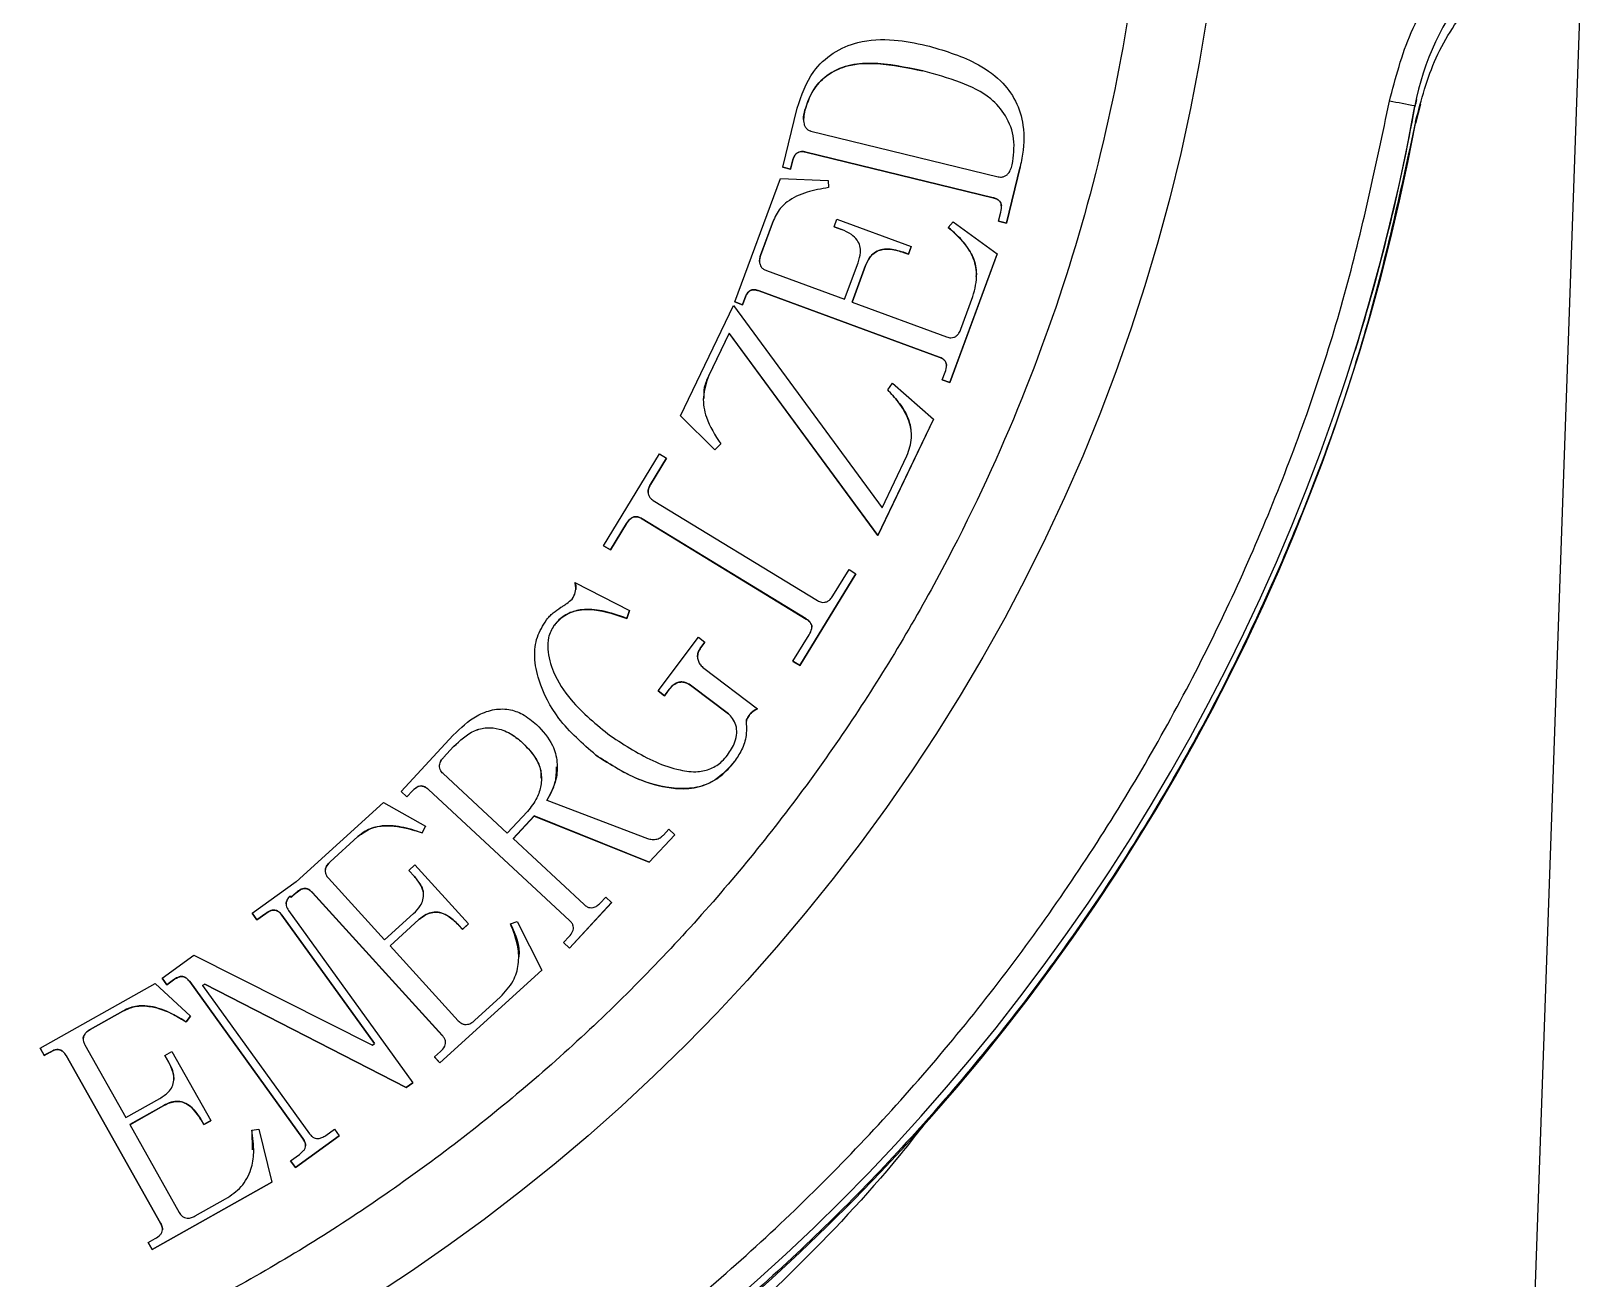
# Model space of a CAD drawing. Header units: millimetres. Extents: x 2223 to 4172, y 741 to 2119.
# Drawn here: x 3596.9 to 3656.8, y 1796.2 to 1844.4 of the extents above; entities that cross this region are included whole.
import ezdxf

# ---------------------------------------------------------------- set-up
doc = ezdxf.new("R2010")
doc.units = ezdxf.units.MM

msp = doc.modelspace()

# ---------------------------------------------------------------- linework, layer by layer
at = {"color": 7, "linetype": 'Continuous', "lineweight": 25}
for p, q in [((3653.53, 1755.408), (3656.78, 1848.445)), ((3625.887, 1839.159), (3626.44, 1841.434)), ((3650.294, 1841.489), (3650.294, 1841.523)), ((3650.513, 1841.588), (3650.316, 1840.845)), ((3626.978, 1840.552), (3634.207, 1838.789)), ((3635.19, 1840.447), (3635.19, 1840.45)), ((3626.265, 1839.387), (3626.192, 1839.084)), ((3626.192, 1839.082), (3626.265, 1839.384)), ((3626.265, 1839.387), (3626.265, 1839.384)), ((3634.009, 1837.98), (3626.779, 1839.743)), ((3626.779, 1839.743), (3626.779, 1839.741)), ((3626.779, 1839.741), (3634.009, 1837.978)), ((3624.04, 1833.957), (3625.795, 1838.725)), ((3625.795, 1838.725), (3627.646, 1838.65)), ((3626.192, 1839.084), (3625.887, 1839.159)), ((3625.887, 1839.159), (3625.887, 1839.157)), ((3625.887, 1839.157), (3626.192, 1839.082)), ((3626.192, 1839.084), (3626.192, 1839.082)), ((3635.051, 1839.175), (3634.521, 1837)), ((3634.521, 1836.998), (3635.051, 1839.173)), ((3635.051, 1839.175), (3635.051, 1839.173)), ((3627.646, 1838.65), (3627.652, 1838.371)), ((3634.009, 1837.98), (3634.009, 1837.978)), ((3625.533, 1837.109), (3625.032, 1835.747)), ((3625.032, 1835.745), (3625.533, 1837.107)), ((3625.533, 1837.109), (3625.533, 1837.107)), ((3627.87, 1836.857), (3627.978, 1837.147)), ((3627.978, 1837.147), (3630.846, 1836.092)), ((3632.279, 1836.835), (3632.466, 1837.043)), ((3632.466, 1837.043), (3634.167, 1835.809)), ((3634.217, 1837.073), (3634.304, 1837.427)), ((3634.521, 1837), (3634.217, 1837.073)), ((3634.217, 1837.073), (3634.217, 1837.071)), ((3634.217, 1837.071), (3634.521, 1836.998)), ((3634.521, 1837), (3634.521, 1836.998)), ((3628.161, 1836.751), (3627.87, 1836.857)), ((3627.87, 1836.857), (3627.87, 1836.854)), ((3627.87, 1836.854), (3628.161, 1836.748)), ((3628.161, 1836.751), (3628.161, 1836.748)), ((3625.032, 1835.747), (3625.032, 1835.745)), ((3630.738, 1835.801), (3630.543, 1835.872)), ((3630.543, 1835.872), (3630.543, 1835.87)), ((3630.543, 1835.87), (3630.738, 1835.799)), ((3630.846, 1836.092), (3630.738, 1835.801)), ((3630.738, 1835.799), (3630.846, 1836.09)), ((3630.738, 1835.801), (3630.738, 1835.799)), ((3630.846, 1836.092), (3630.846, 1836.09)), ((3634.167, 1835.809), (3632.341, 1830.848)), ((3632.341, 1830.846), (3634.167, 1835.806)), ((3634.167, 1835.809), (3634.167, 1835.806)), ((3625.259, 1835.167), (3628.274, 1834.058)), ((3628.274, 1834.058), (3628.794, 1835.468)), ((3629.087, 1835.36), (3628.567, 1833.95)), ((3628.568, 1833.949), (3629.087, 1835.358)), ((3629.087, 1835.36), (3629.087, 1835.358)), ((3624.333, 1833.849), (3624.04, 1833.957)), ((3624.04, 1833.957), (3624.04, 1833.955)), ((3624.04, 1833.955), (3624.333, 1833.847)), ((3624.423, 1834.092), (3624.333, 1833.849)), ((3624.333, 1833.847), (3624.423, 1834.09)), ((3624.423, 1834.092), (3624.423, 1834.09)), ((3631.928, 1831.829), (3624.974, 1834.389)), ((3624.974, 1834.387), (3624.974, 1834.389)), ((3624.974, 1834.387), (3631.928, 1831.827)), ((3628.567, 1833.95), (3632.214, 1832.607)), ((3632.765, 1832.902), (3633.229, 1834.165)), ((3621.945, 1829.566), (3623.981, 1833.815)), ((3623.981, 1833.815), (3629.72, 1826.011)), ((3624.333, 1833.849), (3624.333, 1833.847)), ((3623.815, 1832.746), (3623.033, 1831.112)), ((3623.033, 1831.11), (3623.815, 1832.744)), ((3629.552, 1824.942), (3623.815, 1832.746)), ((3623.815, 1832.746), (3623.815, 1832.744)), ((3623.815, 1832.744), (3629.552, 1824.94)), ((3631.928, 1831.829), (3631.928, 1831.827)), ((3623.033, 1831.112), (3623.033, 1831.11)), ((3632.048, 1830.956), (3632.156, 1831.247)), ((3632.341, 1830.848), (3632.048, 1830.956)), ((3632.048, 1830.956), (3632.048, 1830.954)), ((3632.048, 1830.954), (3632.341, 1830.846)), ((3629.945, 1830.558), (3630.126, 1830.816)), ((3630.126, 1830.816), (3631.702, 1829.427)), ((3632.341, 1830.848), (3632.341, 1830.846)), ((3623.266, 1828.244), (3621.945, 1829.566)), ((3621.945, 1829.566), (3621.945, 1829.563)), ((3621.945, 1829.563), (3623.266, 1828.242)), ((3631.702, 1829.427), (3629.552, 1824.942)), ((3629.552, 1824.94), (3631.702, 1829.425)), ((3631.702, 1829.427), (3631.702, 1829.425)), ((3618.972, 1824.547), (3621.135, 1828.091)), ((3621.401, 1827.93), (3620.779, 1826.911)), ((3620.779, 1826.908), (3621.401, 1827.928)), ((3621.135, 1828.091), (3621.401, 1827.93)), ((3621.401, 1827.93), (3621.401, 1827.928)), ((3623.492, 1828.479), (3623.266, 1828.244)), ((3623.266, 1828.242), (3623.492, 1828.477)), ((3623.266, 1828.244), (3623.266, 1828.242)), ((3623.492, 1828.479), (3623.492, 1828.477)), ((3629.72, 1826.011), (3630.683, 1828.021)), ((3620.779, 1826.911), (3620.779, 1826.908)), ((3620.89, 1826.294), (3627.226, 1822.428)), ((3626.793, 1821.719), (3620.457, 1825.585)), ((3620.457, 1825.583), (3620.457, 1825.585)), ((3620.457, 1825.583), (3626.793, 1821.717)), ((3619.86, 1825.404), (3619.237, 1824.385)), ((3619.237, 1824.383), (3619.86, 1825.402)), ((3619.86, 1825.404), (3619.86, 1825.402)), ((3629.552, 1824.942), (3629.552, 1824.94)), ((3619.237, 1824.385), (3618.972, 1824.547)), ((3618.972, 1824.547), (3618.972, 1824.545)), ((3618.972, 1824.545), (3619.237, 1824.383)), ((3619.237, 1824.385), (3619.237, 1824.383)), ((3617.858, 1823.131), (3619.974, 1822.052)), ((3628.711, 1823.466), (3626.548, 1819.922)), ((3626.548, 1819.92), (3628.711, 1823.464)), ((3627.823, 1822.609), (3628.446, 1823.628)), ((3628.446, 1823.628), (3628.711, 1823.466)), ((3628.711, 1823.466), (3628.711, 1823.464)), ((3619.974, 1822.052), (3619.868, 1821.742)), ((3619.868, 1821.74), (3619.974, 1822.05)), ((3619.974, 1822.05), (3619.974, 1822.052)), ((3617.053, 1821.463), (3617.053, 1821.461)), ((3619.868, 1821.742), (3619.868, 1821.74)), ((3626.793, 1821.719), (3626.793, 1821.717)), ((3621.072, 1818.945), (3622.638, 1821.016)), ((3622.638, 1821.016), (3622.886, 1820.827)), ((3622.886, 1820.827), (3622.73, 1820.619)), ((3622.73, 1820.617), (3622.886, 1820.825)), ((3622.886, 1820.827), (3622.886, 1820.825)), ((3626.282, 1820.084), (3626.904, 1821.103)), ((3616.312, 1820.332), (3616.312, 1820.33)), ((3622.73, 1820.619), (3622.73, 1820.617)), ((3622.842, 1819.819), (3624.913, 1818.253)), ((3626.548, 1819.922), (3626.282, 1820.084)), ((3626.282, 1820.084), (3626.282, 1820.081)), ((3626.282, 1820.081), (3626.548, 1819.92)), ((3626.548, 1819.922), (3626.548, 1819.92)), ((3621.32, 1818.756), (3621.072, 1818.945)), ((3621.072, 1818.945), (3621.072, 1818.943)), ((3621.072, 1818.943), (3621.32, 1818.754)), ((3621.509, 1819.005), (3621.32, 1818.756)), ((3621.32, 1818.754), (3621.509, 1819.002)), ((3621.509, 1819.005), (3621.509, 1819.002)), ((3623.79, 1818.061), (3622.382, 1819.126)), ((3622.382, 1819.126), (3622.382, 1819.124)), ((3622.382, 1819.124), (3623.79, 1818.059)), ((3621.32, 1818.756), (3621.32, 1818.754)), ((3623.79, 1818.061), (3623.79, 1818.059)), ((3611.151, 1815.062), (3613.166, 1817.231)), ((3624.467, 1817.206), (3624.467, 1817.208)), ((3612.792, 1816.374), (3613.182, 1816.792)), ((3612.792, 1816.372), (3613.182, 1816.79)), ((3613.182, 1816.792), (3613.182, 1816.79)), ((3615.859, 1816.927), (3615.859, 1816.925)), ((3612.792, 1816.374), (3612.792, 1816.372)), ((3617.177, 1816.009), (3617.177, 1816.011)), ((3615.251, 1813.45), (3612.777, 1815.748)), ((3611.379, 1814.852), (3611.151, 1815.062)), ((3611.151, 1815.06), (3611.151, 1815.062)), ((3611.151, 1815.06), (3611.379, 1814.85)), ((3611.59, 1815.081), (3611.379, 1814.852)), ((3611.379, 1814.85), (3611.59, 1815.079)), ((3611.379, 1814.852), (3611.379, 1814.85)), ((3611.59, 1815.081), (3611.59, 1815.079)), ((3617.653, 1810.084), (3612.213, 1815.139)), ((3612.213, 1815.139), (3612.213, 1815.137)), ((3612.213, 1815.137), (3617.653, 1810.082)), ((3607.105, 1811.576), (3610.474, 1814.64)), ((3610.474, 1814.64), (3612.09, 1813.715)), ((3616.031, 1814.288), (3615.251, 1813.45)), ((3616.786, 1814.719), (3620.66, 1813.244)), ((3612.09, 1813.715), (3611.967, 1813.463)), ((3611.967, 1813.461), (3612.09, 1813.713)), ((3612.09, 1813.715), (3612.09, 1813.713)), ((3616.293, 1814.114), (3615.478, 1813.238)), ((3615.479, 1813.237), (3616.293, 1814.112)), ((3620.731, 1812.327), (3616.293, 1814.114)), ((3616.293, 1814.114), (3616.293, 1814.112)), ((3616.293, 1814.112), (3620.731, 1812.325)), ((3621.28, 1813.379), (3621.492, 1813.606)), ((3621.492, 1813.606), (3621.721, 1813.392)), ((3609.489, 1813.322), (3608.411, 1812.34)), ((3608.411, 1812.338), (3609.489, 1813.32)), ((3609.489, 1813.322), (3609.489, 1813.32)), ((3611.967, 1813.463), (3611.967, 1813.461)), ((3615.478, 1813.238), (3618.217, 1810.693)), ((3621.721, 1813.392), (3620.731, 1812.327)), ((3620.731, 1812.325), (3621.721, 1813.39)), ((3621.721, 1813.392), (3621.721, 1813.39)), ((3608.411, 1812.34), (3608.411, 1812.338)), ((3611.456, 1812.012), (3611.687, 1812.222)), ((3611.666, 1811.781), (3611.456, 1812.012)), ((3611.456, 1812.012), (3611.456, 1812.01)), ((3611.456, 1812.01), (3611.666, 1811.779)), ((3611.666, 1811.781), (3611.666, 1811.779)), ((3611.687, 1812.222), (3613.756, 1809.949)), ((3620.731, 1812.327), (3620.731, 1812.325)), ((3605.404, 1810.363), (3607.099, 1811.585)), ((3607.101, 1811.149), (3606.908, 1810.974)), ((3606.908, 1810.972), (3607.101, 1811.147)), ((3607.099, 1811.585), (3607.105, 1811.576)), ((3607.101, 1811.149), (3607.101, 1811.147)), ((3612.741, 1805.646), (3607.729, 1811.155)), ((3607.729, 1811.155), (3607.729, 1811.153)), ((3607.729, 1811.153), (3612.741, 1805.643)), ((3608.345, 1811.717), (3610.518, 1809.329)), ((3606.908, 1810.974), (3606.865, 1811.021)), ((3606.865, 1811.019), (3606.865, 1811.021)), ((3606.865, 1811.019), (3606.908, 1810.972)), ((3606.908, 1810.974), (3606.908, 1810.972)), ((3619.282, 1810.768), (3617.657, 1809.017)), ((3617.657, 1809.015), (3619.282, 1810.766)), ((3618.841, 1810.753), (3619.053, 1810.982)), ((3619.053, 1810.982), (3619.282, 1810.768)), ((3619.282, 1810.768), (3619.282, 1810.766)), ((3605.587, 1810.109), (3605.404, 1810.363)), ((3605.404, 1810.363), (3605.404, 1810.361)), ((3605.404, 1810.361), (3605.587, 1810.107)), ((3605.926, 1810.352), (3605.587, 1810.109)), ((3605.587, 1810.107), (3605.926, 1810.35)), ((3605.587, 1810.109), (3605.587, 1810.107)), ((3605.926, 1810.352), (3605.926, 1810.35)), ((3610.129, 1805.33), (3606.552, 1810.288)), ((3606.552, 1810.288), (3606.552, 1810.286)), ((3606.552, 1810.286), (3610.128, 1805.329)), ((3606.806, 1810.471), (3611.607, 1803.818)), ((3610.518, 1809.329), (3611.635, 1810.344)), ((3611.845, 1810.113), (3610.728, 1809.098)), ((3610.729, 1809.096), (3611.845, 1810.111)), ((3611.845, 1810.113), (3611.845, 1810.111)), ((3613.756, 1809.949), (3613.525, 1809.739)), ((3613.525, 1809.737), (3613.756, 1809.947)), ((3613.756, 1809.949), (3613.756, 1809.947)), ((3615.378, 1809.947), (3615.64, 1810.045)), ((3615.64, 1810.045), (3616.584, 1808.158)), ((3617.653, 1810.084), (3617.653, 1810.082)), ((3613.525, 1809.739), (3613.385, 1809.893)), ((3613.385, 1809.893), (3613.385, 1809.891)), ((3613.385, 1809.891), (3613.525, 1809.737)), ((3613.525, 1809.739), (3613.525, 1809.737)), ((3617.427, 1809.231), (3617.639, 1809.46)), ((3601.928, 1807.855), (3603.157, 1808.743)), ((3603.157, 1808.743), (3610.044, 1805.27)), ((3610.728, 1809.098), (3613.358, 1806.208)), ((3617.657, 1809.017), (3617.427, 1809.231)), ((3617.427, 1809.231), (3617.427, 1809.229)), ((3617.427, 1809.229), (3617.657, 1809.015)), ((3617.657, 1809.017), (3617.657, 1809.015)), ((3616.584, 1808.158), (3612.655, 1804.58)), ((3612.655, 1804.578), (3616.584, 1808.155)), ((3616.584, 1808.158), (3616.584, 1808.155)), ((3597.226, 1805.146), (3601.662, 1807.647)), ((3601.662, 1807.647), (3603.03, 1806.389)), ((3602.111, 1807.601), (3601.928, 1807.855)), ((3601.928, 1807.855), (3601.928, 1807.853)), ((3601.928, 1807.853), (3602.111, 1807.599)), ((3602.366, 1807.786), (3602.111, 1807.601)), ((3602.111, 1807.599), (3602.366, 1807.784)), ((3602.111, 1807.601), (3602.111, 1807.599)), ((3602.366, 1807.786), (3602.366, 1807.784)), ((3607.363, 1801.66), (3602.992, 1807.72)), ((3602.992, 1807.72), (3602.992, 1807.718)), ((3602.992, 1807.718), (3607.363, 1801.658)), ((3603.576, 1807.626), (3603.491, 1807.566)), ((3603.491, 1807.566), (3607.617, 1801.845)), ((3603.492, 1807.565), (3603.576, 1807.624)), ((3611.352, 1803.635), (3603.576, 1807.626)), ((3603.576, 1807.626), (3603.576, 1807.624)), ((3603.576, 1807.624), (3611.352, 1803.633)), ((3613.986, 1806.214), (3614.987, 1807.127)), ((3600.414, 1806.583), (3599.146, 1805.871)), ((3599.146, 1805.868), (3600.414, 1806.581)), ((3600.414, 1806.583), (3600.414, 1806.581)), ((3603.03, 1806.389), (3602.853, 1806.169)), ((3602.853, 1806.167), (3603.03, 1806.387)), ((3603.03, 1806.389), (3603.03, 1806.387)), ((3599.146, 1805.871), (3599.146, 1805.868)), ((3602.853, 1806.169), (3602.853, 1806.167)), ((3597.38, 1804.875), (3597.226, 1805.146)), ((3597.226, 1805.146), (3597.226, 1805.144)), ((3597.226, 1805.144), (3597.38, 1804.872)), ((3598.942, 1805.277), (3600.524, 1802.47)), ((3610.044, 1805.27), (3610.129, 1805.33)), ((3612.741, 1805.646), (3612.741, 1805.643)), ((3597.607, 1805.002), (3597.38, 1804.875)), ((3597.38, 1804.872), (3597.607, 1805)), ((3597.38, 1804.875), (3597.38, 1804.872)), ((3597.607, 1805.002), (3597.607, 1805)), ((3601.866, 1798.394), (3598.218, 1804.869)), ((3598.218, 1804.867), (3598.218, 1804.869)), ((3598.218, 1804.867), (3601.866, 1798.392)), ((3602.034, 1804.873), (3602.306, 1805.025)), ((3602.186, 1804.601), (3602.034, 1804.873)), ((3602.034, 1804.873), (3602.034, 1804.871)), ((3602.034, 1804.871), (3602.186, 1804.599)), ((3602.186, 1804.601), (3602.186, 1804.599)), ((3602.306, 1805.025), (3603.81, 1802.353)), ((3612.445, 1804.811), (3612.676, 1805.023)), ((3612.655, 1804.58), (3612.445, 1804.811)), ((3612.445, 1804.811), (3612.445, 1804.809)), ((3612.445, 1804.809), (3612.655, 1804.578)), ((3612.655, 1804.58), (3612.655, 1804.578)), ((3611.607, 1803.818), (3611.352, 1803.635)), ((3611.352, 1803.633), (3611.607, 1803.816)), ((3611.352, 1803.635), (3611.352, 1803.633)), ((3611.607, 1803.818), (3611.607, 1803.816)), ((3600.524, 1802.47), (3601.838, 1803.21)), ((3601.99, 1802.939), (3600.676, 1802.199)), ((3600.677, 1802.197), (3601.99, 1802.936)), ((3601.99, 1802.939), (3601.99, 1802.936)), ((3600.676, 1802.199), (3602.591, 1798.803)), ((3603.539, 1802.201), (3603.436, 1802.382)), ((3603.436, 1802.382), (3603.436, 1802.38)), ((3603.436, 1802.38), (3603.539, 1802.199)), ((3603.81, 1802.353), (3603.539, 1802.201)), ((3603.539, 1802.199), (3603.81, 1802.351)), ((3603.539, 1802.201), (3603.539, 1802.199)), ((3603.81, 1802.353), (3603.81, 1802.351)), ((3605.388, 1801.991), (3605.663, 1802.027)), ((3605.388, 1801.989), (3605.406, 1801.229)), ((3605.663, 1802.027), (3606.162, 1799.982)), ((3608.767, 1801.77), (3607.072, 1800.549)), ((3607.072, 1800.546), (3608.767, 1801.768)), ((3607.363, 1801.66), (3607.363, 1801.658)), ((3608.243, 1801.78), (3608.582, 1802.024)), ((3608.582, 1802.024), (3608.767, 1801.77)), ((3608.767, 1801.77), (3608.767, 1801.768)), ((3606.887, 1800.803), (3607.226, 1801.048)), ((3607.072, 1800.549), (3606.887, 1800.803)), ((3606.887, 1800.803), (3606.887, 1800.801)), ((3606.887, 1800.801), (3607.072, 1800.546)), ((3607.072, 1800.549), (3607.072, 1800.546)), ((3606.162, 1799.982), (3601.545, 1797.379)), ((3601.545, 1797.377), (3606.162, 1799.979)), ((3606.162, 1799.982), (3606.162, 1799.979)), ((3603.203, 1798.672), (3604.38, 1799.334)), ((3601.866, 1798.394), (3601.866, 1798.392)), ((3601.393, 1797.651), (3601.664, 1797.803)), ((3601.545, 1797.379), (3601.393, 1797.651)), ((3601.393, 1797.651), (3601.393, 1797.649)), ((3601.393, 1797.649), (3601.545, 1797.377)), ((3601.545, 1797.379), (3601.545, 1797.377))]:
    msp.add_line(p, q, dxfattribs=at)
msp.add_circle((3571.585, 1855.837), 71.5, dxfattribs=at)
for centre, radius, start, end in [((3660.133, 1839.734), 10, 110.58663, 169.69385), ((3628.262, 1724.552), 119.028, 79.33268, 79.81423), ((3660.133, 1839.7), 10, 168.01767, 169.69388), ((3571.585, 1855.835), 80, 280.30604, 349.69383), ((3571.586, 1855.801), 80, 342.76842, 349.69388), ((3571.663, 1855.463), 80, 281.36448, 349.47139)]:
    msp.add_arc(centre, radius, start, end, dxfattribs=at)
for points, knots in [([(3640.085, 1855.844), (3640.03, 1853.755), (3639.921, 1849.577), (3639.011, 1843.238), (3637.525, 1836.885), (3635.351, 1830.52), (3632.52, 1824.297), (3629.006, 1818.274), (3624.852, 1812.582), (3620.108, 1807.321), (3614.847, 1802.577), (3609.155, 1798.423), (3603.133, 1794.909), (3596.909, 1792.078), (3590.544, 1789.907), (3584.191, 1788.411), (3577.853, 1787.534), (3571.585, 1787.249), (3565.318, 1787.534), (3558.979, 1788.411), (3552.627, 1789.907), (3546.261, 1792.078), (3540.038, 1794.909), (3534.015, 1798.423), (3528.323, 1802.577), (3523.062, 1807.321), (3518.318, 1812.582), (3514.164, 1818.274), (3510.65, 1824.297), (3507.82, 1830.52), (3505.646, 1836.885), (3504.16, 1843.238), (3503.25, 1849.577), (3503.14, 1853.755), (3503.085, 1855.844)], [0, 0, 0, 0, 0.029124, 0.058248, 0.08912, 0.119994, 0.151902, 0.184313, 0.217069, 0.25, 0.282931, 0.315687, 0.348098, 0.380006, 0.410878, 0.441752, 0.470875, 0.5, 0.529123, 0.558248, 0.58912, 0.619994, 0.651902, 0.684313, 0.717069, 0.75, 0.782931, 0.815687, 0.848098, 0.880006, 0.910878, 0.941752, 0.970875, 1, 1, 1, 1]), ([(3649.311, 1841.704), (3649.544, 1842.607), (3650.019, 1844.444), (3651.604, 1846.857), (3653.696, 1848.847), (3655.418, 1849.642), (3656.265, 1850.033)], [0, 0, 0, 0, 0.2457963, 0.5, 0.7542037, 1, 1, 1, 1]), ([(3626.44, 1841.434), (3626.611, 1841.933), (3626.895, 1842.763), (3627.809, 1843.606), (3628.886, 1844.075), (3630.147, 1844.126), (3631.016, 1843.946), (3631.427, 1843.861)], [0, 0, 0, 0, 0.247075, 0.411707, 0.576376, 0.799459, 1, 1, 1, 1]), ([(3631.427, 1843.861), (3632.075, 1843.675), (3633.107, 1843.378), (3634.282, 1842.586), (3634.924, 1841.734), (3635.241, 1840.685), (3635.189, 1839.807), (3635.075, 1839.283), (3635.051, 1839.175)], [0, 0, 0, 0, 0.297111, 0.47381, 0.61789, 0.761902, 0.950798, 1, 1, 1, 1]), ([(3626.744, 1841.357), (3626.858, 1841.682), (3627.053, 1842.243), (3627.693, 1842.807), (3628.509, 1843.158), (3629.757, 1843.201), (3630.715, 1842.996), (3631.293, 1842.873)], [0, 0, 0, 0, 0.187288, 0.322879, 0.458162, 0.672864, 1, 1, 1, 1]), ([(3631.293, 1842.875), (3630.635, 1843.015), (3629.682, 1843.218), (3628.396, 1843.128), (3627.587, 1842.759), (3627.03, 1842.16), (3626.825, 1841.66), (3626.755, 1841.398), (3626.744, 1841.359)], [0, 0, 0, 0, 0.370461, 0.536516, 0.705021, 0.84958, 0.977988, 1, 1, 1, 1]), ([(3634.747, 1839.248), (3634.794, 1839.587), (3634.885, 1840.24), (3634.541, 1841.152), (3633.841, 1841.95), (3632.696, 1842.49), (3631.782, 1842.741), (3631.293, 1842.875)], [0, 0, 0, 0, 0.178845, 0.344366, 0.496994, 0.730831, 1, 1, 1, 1]), ([(3585.719, 1778.112), (3588.215, 1778.639), (3593.252, 1779.701), (3600.629, 1782.24), (3607.871, 1785.509), (3614.85, 1789.572), (3621.453, 1794.383), (3627.547, 1799.876), (3633.039, 1805.969), (3637.851, 1812.572), (3641.914, 1819.551), (3645.183, 1826.793), (3647.722, 1834.17), (3648.784, 1839.208), (3649.311, 1841.704)], [0, 0, 0, 0, 0.0799588, 0.1613715, 0.2441424, 0.3288926, 0.4142166, 0.5, 0.5857784, 0.6711024, 0.7558576, 0.8386237, 0.9200388, 1, 1, 1, 1]), ([(3626.702, 1840.941), (3626.699, 1840.959), (3626.681, 1841.099), (3626.715, 1841.237), (3626.744, 1841.357)], [0, 0, 0, 0, 0.133985, 1, 1, 1, 1]), ([(3626.744, 1841.359), (3626.725, 1841.264), (3626.69, 1841.09), (3626.692, 1840.866), (3626.749, 1840.709), (3626.83, 1840.613), (3626.916, 1840.571), (3626.965, 1840.556), (3626.978, 1840.552)], [0, 0, 0, 0, 0.3092031, 0.5693339, 0.7017053, 0.8348468, 0.9586804, 1, 1, 1, 1]), ([(3626.779, 1839.743), (3626.722, 1839.754), (3626.631, 1839.773), (3626.503, 1839.748), (3626.403, 1839.688), (3626.314, 1839.564), (3626.284, 1839.454), (3626.265, 1839.387)], [0, 0, 0, 0, 0.2389344, 0.3835198, 0.5293247, 0.7100539, 1, 1, 1, 1]), ([(3626.265, 1839.384), (3626.289, 1839.467), (3626.323, 1839.585), (3626.428, 1839.707), (3626.533, 1839.756), (3626.655, 1839.767), (3626.737, 1839.75), (3626.779, 1839.741)], [0, 0, 0, 0, 0.352506, 0.502018, 0.653531, 0.821261, 1, 1, 1, 1]), ([(3634.207, 1838.789), (3634.262, 1838.781), (3634.355, 1838.766), (3634.481, 1838.814), (3634.589, 1838.9), (3634.687, 1839.047), (3634.726, 1839.176), (3634.747, 1839.248)], [0, 0, 0, 0, 0.2039125, 0.3489118, 0.4932734, 0.7202809, 1, 1, 1, 1]), ([(3627.652, 1838.371), (3627.374, 1838.323), (3626.814, 1838.226), (3626.104, 1837.911), (3625.692, 1837.476), (3625.574, 1837.204), (3625.533, 1837.109)], [0, 0, 0, 0, 0.326957, 0.656983, 0.880506, 1, 1, 1, 1]), ([(3634.304, 1837.427), (3634.322, 1837.518), (3634.348, 1837.644), (3634.299, 1837.801), (3634.228, 1837.883), (3634.13, 1837.947), (3634.052, 1837.968), (3634.009, 1837.98)], [0, 0, 0, 0, 0.376564, 0.520712, 0.664612, 0.816576, 1, 1, 1, 1]), ([(3634.009, 1837.978), (3634.064, 1837.962), (3634.156, 1837.936), (3634.256, 1837.854), (3634.311, 1837.768), (3634.332, 1837.7), (3634.329, 1837.665), (3634.328, 1837.661)], [0, 0, 0, 0, 0.350165, 0.583321, 0.781194, 0.979417, 1, 1, 1, 1]), ([(3628.794, 1835.468), (3628.835, 1835.6), (3628.901, 1835.812), (3628.88, 1836.123), (3628.76, 1836.372), (3628.516, 1836.601), (3628.291, 1836.696), (3628.161, 1836.751)], [0, 0, 0, 0, 0.250694, 0.402945, 0.556475, 0.743783, 1, 1, 1, 1]), ([(3633.229, 1834.165), (3633.306, 1834.457), (3633.441, 1834.964), (3633.257, 1835.696), (3632.874, 1836.317), (3632.494, 1836.648), (3632.279, 1836.835)], [0, 0, 0, 0, 0.291975, 0.5068433, 0.7208193, 1, 1, 1, 1]), ([(3632.279, 1836.833), (3632.592, 1836.545), (3633.069, 1836.106), (3633.367, 1835.381), (3633.352, 1835.049), (3633.347, 1834.938)], [0, 0, 0, 0, 0.5605682, 0.8525163, 1, 1, 1, 1]), ([(3625.032, 1835.747), (3625.012, 1835.677), (3624.98, 1835.564), (3625.001, 1835.412), (3625.052, 1835.301), (3625.142, 1835.217), (3625.22, 1835.184), (3625.259, 1835.167)], [0, 0, 0, 0, 0.306278, 0.493908, 0.637476, 0.819066, 1, 1, 1, 1]), ([(3625, 1835.482), (3624.996, 1835.525), (3624.988, 1835.615), (3625.017, 1835.7), (3625.032, 1835.745)], [0, 0, 0, 0, 0.480167, 1, 1, 1, 1]), ([(3629.087, 1835.358), (3629.142, 1835.484), (3629.23, 1835.688), (3629.463, 1835.894), (3629.738, 1835.998), (3630.114, 1836.005), (3630.386, 1835.92), (3630.543, 1835.87)], [0, 0, 0, 0, 0.230691, 0.373512, 0.516628, 0.721111, 1, 1, 1, 1]), ([(3630.543, 1835.872), (3630.35, 1835.931), (3630.065, 1836.018), (3629.668, 1835.984), (3629.412, 1835.865), (3629.208, 1835.647), (3629.131, 1835.465), (3629.087, 1835.36)], [0, 0, 0, 0, 0.339516, 0.502236, 0.666705, 0.806821, 1, 1, 1, 1]), ([(3624.974, 1834.389), (3624.919, 1834.406), (3624.829, 1834.433), (3624.698, 1834.424), (3624.595, 1834.378), (3624.495, 1834.265), (3624.452, 1834.161), (3624.423, 1834.092)], [0, 0, 0, 0, 0.238273, 0.386342, 0.535522, 0.694283, 1, 1, 1, 1]), ([(3624.423, 1834.09), (3624.459, 1834.176), (3624.508, 1834.295), (3624.634, 1834.399), (3624.743, 1834.43), (3624.86, 1834.423), (3624.937, 1834.398), (3624.974, 1834.387)], [0, 0, 0, 0, 0.379298, 0.521166, 0.663365, 0.839848, 1, 1, 1, 1]), ([(3632.214, 1832.607), (3632.268, 1832.591), (3632.359, 1832.564), (3632.491, 1832.586), (3632.601, 1832.647), (3632.701, 1832.754), (3632.743, 1832.851), (3632.765, 1832.902)], [0, 0, 0, 0, 0.238521, 0.395636, 0.552314, 0.766778, 1, 1, 1, 1]), ([(3632.156, 1831.247), (3632.185, 1831.339), (3632.226, 1831.465), (3632.188, 1831.631), (3632.117, 1831.728), (3632.024, 1831.791), (3631.955, 1831.818), (3631.928, 1831.829)], [0, 0, 0, 0, 0.39106, 0.540188, 0.690013, 0.882685, 1, 1, 1, 1]), ([(3631.928, 1831.827), (3631.984, 1831.803), (3632.073, 1831.765), (3632.164, 1831.669), (3632.204, 1831.584), (3632.203, 1831.528), (3632.203, 1831.508)], [0, 0, 0, 0, 0.3984195, 0.6317471, 0.8667713, 1, 1, 1, 1]), ([(3623.033, 1831.112), (3622.938, 1830.839), (3622.756, 1830.316), (3622.924, 1829.359), (3623.279, 1828.809), (3623.492, 1828.479)], [0, 0, 0, 0, 0.304636, 0.583296, 1, 1, 1, 1]), ([(3622.848, 1830.231), (3622.847, 1830.375), (3622.845, 1830.681), (3622.968, 1830.962), (3623.033, 1831.11)], [0, 0, 0, 0, 0.4699412, 1, 1, 1, 1]), ([(3630.683, 1828.021), (3630.763, 1828.247), (3630.919, 1828.685), (3630.773, 1829.436), (3630.416, 1830.054), (3630.085, 1830.408), (3629.945, 1830.558)], [0, 0, 0, 0, 0.25104, 0.485737, 0.783075, 1, 1, 1, 1]), ([(3629.945, 1830.556), (3630.103, 1830.383), (3630.465, 1829.99), (3630.818, 1829.364), (3630.839, 1828.907), (3630.846, 1828.754)], [0, 0, 0, 0, 0.34095, 0.7784, 1, 1, 1, 1]), ([(3620.69, 1826.604), (3620.689, 1826.606), (3620.679, 1826.663), (3620.708, 1826.773), (3620.756, 1826.866), (3620.779, 1826.908)], [0, 0, 0, 0, 0.019576, 0.546013, 1, 1, 1, 1]), ([(3620.779, 1826.911), (3620.742, 1826.835), (3620.686, 1826.72), (3620.687, 1826.548), (3620.734, 1826.43), (3620.81, 1826.348), (3620.866, 1826.31), (3620.89, 1826.294)], [0, 0, 0, 0, 0.3520414, 0.5318269, 0.7130337, 0.8778643, 1, 1, 1, 1]), ([(3620.457, 1825.585), (3620.404, 1825.614), (3620.32, 1825.661), (3620.187, 1825.671), (3620.075, 1825.644), (3619.957, 1825.553), (3619.897, 1825.461), (3619.86, 1825.404)], [0, 0, 0, 0, 0.247687, 0.39562, 0.54446, 0.717172, 1, 1, 1, 1]), ([(3619.86, 1825.402), (3619.907, 1825.474), (3619.974, 1825.576), (3620.113, 1825.658), (3620.222, 1825.669), (3620.341, 1825.648), (3620.414, 1825.607), (3620.457, 1825.583)], [0, 0, 0, 0, 0.352181, 0.502478, 0.654205, 0.796783, 1, 1, 1, 1]), ([(3617.762, 1822.489), (3617.808, 1822.569), (3617.897, 1822.725), (3617.908, 1822.959), (3617.871, 1823.087), (3617.858, 1823.131)], [0, 0, 0, 0, 0.406204, 0.795736, 1, 1, 1, 1]), ([(3617.858, 1823.129), (3617.889, 1823.038), (3617.92, 1822.947), (3617.897, 1822.859), (3617.897, 1822.859)], [0, 0, 0, 0, 0.998825, 1, 1, 1, 1]), ([(3627.226, 1822.428), (3627.277, 1822.401), (3627.362, 1822.356), (3627.501, 1822.355), (3627.617, 1822.393), (3627.731, 1822.478), (3627.789, 1822.561), (3627.823, 1822.609)], [0, 0, 0, 0, 0.239524, 0.40579, 0.571729, 0.750468, 1, 1, 1, 1]), ([(3616.762, 1821.682), (3616.802, 1821.73), (3616.882, 1821.827), (3617.068, 1821.995), (3617.223, 1822.099), (3617.327, 1822.168)], [0, 0, 0, 0, 0.250844, 0.502068, 1, 1, 1, 1]), ([(3619.868, 1821.742), (3619.553, 1821.853), (3618.993, 1822.051), (3618.214, 1822.121), (3617.614, 1821.965), (3617.257, 1821.715), (3617.1, 1821.521), (3617.053, 1821.463)], [0, 0, 0, 0, 0.327037, 0.582977, 0.7546195, 0.9267447, 1, 1, 1, 1]), ([(3617.053, 1821.461), (3617.166, 1821.587), (3617.41, 1821.86), (3617.969, 1822.088), (3618.831, 1822.1), (3619.454, 1821.883), (3619.868, 1821.74)], [0, 0, 0, 0, 0.165221, 0.356832, 0.573119, 1, 1, 1, 1]), ([(3617.327, 1822.168), (3617.365, 1822.192), (3617.441, 1822.242), (3617.592, 1822.342), (3617.694, 1822.43), (3617.762, 1822.489)], [0, 0, 0, 0, 0.2516063, 0.5032378, 1, 1, 1, 1]), ([(3618.673, 1816.462), (3618.162, 1816.905), (3617.229, 1817.714), (3616.504, 1819.105), (3616.271, 1820.202), (3616.359, 1821.032), (3616.629, 1821.467), (3616.762, 1821.682)], [0, 0, 0, 0, 0.329821, 0.602198, 0.751389, 0.876805, 1, 1, 1, 1]), ([(3617.053, 1821.463), (3616.97, 1821.312), (3616.813, 1821.031), (3616.804, 1820.396), (3617.036, 1819.543), (3617.829, 1818.341), (3618.699, 1817.641), (3619.238, 1817.207)], [0, 0, 0, 0, 0.097711, 0.183041, 0.35825, 0.602223, 1, 1, 1, 1]), ([(3626.904, 1821.103), (3626.948, 1821.181), (3627.009, 1821.29), (3627.016, 1821.452), (3626.974, 1821.552), (3626.902, 1821.647), (3626.832, 1821.693), (3626.793, 1821.719)], [0, 0, 0, 0, 0.364982, 0.510318, 0.655638, 0.805835, 1, 1, 1, 1]), ([(3626.793, 1821.717), (3626.842, 1821.684), (3626.923, 1821.63), (3626.988, 1821.52), (3627.015, 1821.445), (3627.011, 1821.406), (3627.01, 1821.398)], [0, 0, 0, 0, 0.429095, 0.711731, 0.943174, 1, 1, 1, 1]), ([(3622.73, 1820.619), (3622.689, 1820.555), (3622.616, 1820.443), (3622.59, 1820.251), (3622.622, 1820.086), (3622.708, 1819.935), (3622.795, 1819.86), (3622.842, 1819.819)], [0, 0, 0, 0, 0.249315, 0.4358137, 0.6227966, 0.7970359, 1, 1, 1, 1]), ([(3622.606, 1820.237), (3622.604, 1820.258), (3622.594, 1820.333), (3622.633, 1820.469), (3622.697, 1820.566), (3622.73, 1820.617)], [0, 0, 0, 0, 0.151132, 0.552434, 1, 1, 1, 1]), ([(3622.382, 1819.126), (3622.31, 1819.175), (3622.192, 1819.256), (3621.995, 1819.298), (3621.834, 1819.274), (3621.658, 1819.182), (3621.567, 1819.074), (3621.509, 1819.005)], [0, 0, 0, 0, 0.257237, 0.420431, 0.584481, 0.733875, 1, 1, 1, 1]), ([(3621.509, 1819.002), (3621.564, 1819.068), (3621.654, 1819.176), (3621.829, 1819.272), (3621.992, 1819.295), (3622.188, 1819.256), (3622.306, 1819.176), (3622.382, 1819.124)], [0, 0, 0, 0, 0.251206, 0.415599, 0.580778, 0.730319, 1, 1, 1, 1]), ([(3613.166, 1817.231), (3613.454, 1817.509), (3613.896, 1817.934), (3614.671, 1818.241), (3615.293, 1818.264), (3615.893, 1818.052), (3616.21, 1817.789), (3616.385, 1817.643)], [0, 0, 0, 0, 0.321782, 0.493409, 0.666308, 0.816214, 1, 1, 1, 1]), ([(3623.751, 1816.462), (3623.861, 1816.625), (3624.038, 1816.886), (3624.129, 1817.297), (3624.097, 1817.618), (3623.969, 1817.873), (3623.845, 1818.003), (3623.79, 1818.061)], [0, 0, 0, 0, 0.329126, 0.528564, 0.696809, 0.865433, 1, 1, 1, 1]), ([(3624.61, 1818.026), (3624.577, 1817.978), (3624.518, 1817.893), (3624.468, 1817.744), (3624.478, 1817.649), (3624.483, 1817.6)], [0, 0, 0, 0, 0.379574, 0.681533, 1, 1, 1, 1]), ([(3624.485, 1817.737), (3624.484, 1817.751), (3624.482, 1817.829), (3624.543, 1817.925), (3624.594, 1818), (3624.61, 1818.024)], [0, 0, 0, 0, 0.136759, 0.726608, 1, 1, 1, 1]), ([(3624.913, 1818.253), (3624.884, 1818.238), (3624.828, 1818.209), (3624.722, 1818.15), (3624.655, 1818.081), (3624.615, 1818.032), (3624.61, 1818.026)], [0, 0, 0, 0, 0.25202, 0.504232, 0.940351, 1, 1, 1, 1]), ([(3624.61, 1818.024), (3624.631, 1818.049), (3624.686, 1818.117), (3624.793, 1818.19), (3624.878, 1818.233), (3624.913, 1818.251)], [0, 0, 0, 0, 0.252155, 0.688227, 1, 1, 1, 1]), ([(3613.182, 1816.792), (3613.432, 1817.03), (3613.801, 1817.381), (3614.459, 1817.549), (3614.99, 1817.488), (3615.469, 1817.261), (3615.741, 1817.028), (3615.859, 1816.927)], [0, 0, 0, 0, 0.331594, 0.48998, 0.648562, 0.847889, 1, 1, 1, 1]), ([(3613.182, 1816.79), (3613.432, 1817.027), (3613.801, 1817.379), (3614.459, 1817.547), (3614.99, 1817.486), (3615.469, 1817.259), (3615.741, 1817.026), (3615.859, 1816.925)], [0, 0, 0, 0, 0.3315942, 0.48998, 0.6485616, 0.8478895, 1, 1, 1, 1]), ([(3616.385, 1817.643), (3616.62, 1817.392), (3617.01, 1816.975), (3617.204, 1816.197), (3617.166, 1815.445), (3616.924, 1814.982), (3616.786, 1814.719)], [0, 0, 0, 0, 0.3135051, 0.5209519, 0.7271537, 1, 1, 1, 1]), ([(3619.238, 1817.207), (3619.803, 1816.84), (3620.648, 1816.291), (3621.818, 1815.883), (3622.554, 1815.789), (3623.121, 1815.917), (3623.506, 1816.167), (3623.683, 1816.38), (3623.751, 1816.462)], [0, 0, 0, 0, 0.399545, 0.597137, 0.733747, 0.835099, 0.936852, 1, 1, 1, 1]), ([(3624.483, 1817.6), (3624.484, 1817.474), (3624.485, 1817.152), (3624.327, 1816.662), (3624.114, 1816.351), (3624.011, 1816.202)], [0, 0, 0, 0, 0.2516938, 0.6389543, 1, 1, 1, 1]), ([(3615.859, 1816.927), (3616.05, 1816.729), (3616.361, 1816.406), (3616.584, 1815.814), (3616.572, 1815.294), (3616.407, 1814.755), (3616.166, 1814.456), (3616.031, 1814.288)], [0, 0, 0, 0, 0.272894, 0.445011, 0.618101, 0.78577, 1, 1, 1, 1]), ([(3615.859, 1816.925), (3616.046, 1816.727), (3616.351, 1816.403), (3616.567, 1815.904), (3616.554, 1815.653), (3616.55, 1815.576)], [0, 0, 0, 0, 0.522164, 0.851498, 1, 1, 1, 1]), ([(3612.777, 1815.748), (3612.732, 1815.796), (3612.662, 1815.872), (3612.629, 1816.01), (3612.646, 1816.143), (3612.702, 1816.27), (3612.766, 1816.344), (3612.792, 1816.374)], [0, 0, 0, 0, 0.273037, 0.428356, 0.583344, 0.832242, 1, 1, 1, 1]), ([(3612.639, 1816.035), (3612.64, 1816.062), (3612.646, 1816.149), (3612.702, 1816.267), (3612.767, 1816.342), (3612.792, 1816.372)], [0, 0, 0, 0, 0.219969, 0.685936, 1, 1, 1, 1]), ([(3616.786, 1814.717), (3616.917, 1814.948), (3617.148, 1815.351), (3617.152, 1815.813), (3617.154, 1816.01)], [0, 0, 0, 0, 0.5716087, 1, 1, 1, 1]), ([(3624.011, 1816.202), (3623.784, 1815.948), (3623.384, 1815.502), (3622.574, 1815.178), (3621.501, 1815.143), (3620.124, 1815.523), (3619.165, 1816.144), (3618.673, 1816.462)], [0, 0, 0, 0, 0.169563, 0.297883, 0.425995, 0.705761, 1, 1, 1, 1]), ([(3618.673, 1816.46), (3619.244, 1816.097), (3620.196, 1815.493), (3621.571, 1815.149), (3622.587, 1815.168), (3623.349, 1815.5), (3623.781, 1815.913), (3623.976, 1816.155), (3624.011, 1816.2)], [0, 0, 0, 0, 0.338672, 0.564061, 0.703233, 0.843334, 0.971256, 1, 1, 1, 1]), ([(3612.213, 1815.139), (3612.155, 1815.186), (3612.071, 1815.254), (3611.93, 1815.281), (3611.816, 1815.261), (3611.7, 1815.191), (3611.629, 1815.12), (3611.59, 1815.081)], [0, 0, 0, 0, 0.300741, 0.442976, 0.585498, 0.770192, 1, 1, 1, 1]), ([(3611.59, 1815.079), (3611.643, 1815.132), (3611.721, 1815.21), (3611.856, 1815.271), (3611.964, 1815.276), (3612.081, 1815.24), (3612.16, 1815.184), (3612.206, 1815.143), (3612.213, 1815.137)], [0, 0, 0, 0, 0.305437, 0.45492, 0.605394, 0.744594, 0.96103, 1, 1, 1, 1]), ([(3611.967, 1813.463), (3611.701, 1813.548), (3611.166, 1813.719), (3610.399, 1813.77), (3609.819, 1813.588), (3609.578, 1813.394), (3609.489, 1813.322)], [0, 0, 0, 0, 0.3213061, 0.6452902, 0.8696576, 1, 1, 1, 1]), ([(3609.489, 1813.32), (3609.662, 1813.444), (3609.998, 1813.687), (3610.779, 1813.775), (3611.431, 1813.642), (3611.867, 1813.494), (3611.967, 1813.461)], [0, 0, 0, 0, 0.241053, 0.469408, 0.878608, 1, 1, 1, 1]), ([(3620.66, 1813.244), (3620.72, 1813.229), (3620.842, 1813.2), (3621.029, 1813.21), (3621.179, 1813.281), (3621.251, 1813.35), (3621.28, 1813.379)], [0, 0, 0, 0, 0.2772639, 0.5575672, 0.817889, 1, 1, 1, 1]), ([(3608.411, 1812.34), (3608.353, 1812.277), (3608.268, 1812.185), (3608.221, 1812.025), (3608.231, 1811.899), (3608.28, 1811.794), (3608.327, 1811.739), (3608.345, 1811.717)], [0, 0, 0, 0, 0.353728, 0.522222, 0.691971, 0.881159, 1, 1, 1, 1]), ([(3608.231, 1811.998), (3608.232, 1812.023), (3608.235, 1812.098), (3608.297, 1812.22), (3608.371, 1812.297), (3608.411, 1812.338)], [0, 0, 0, 0, 0.184968, 0.565966, 1, 1, 1, 1]), ([(3611.635, 1810.344), (3611.729, 1810.438), (3611.884, 1810.593), (3612.014, 1810.873), (3612.028, 1811.15), (3611.921, 1811.474), (3611.761, 1811.667), (3611.666, 1811.781)], [0, 0, 0, 0, 0.23981, 0.394148, 0.549699, 0.732406, 1, 1, 1, 1]), ([(3611.666, 1811.779), (3611.764, 1811.658), (3611.917, 1811.468), (3612.018, 1811.198), (3612.011, 1811.075), (3612.009, 1811.041)], [0, 0, 0, 0, 0.557801, 0.879214, 1, 1, 1, 1]), ([(3607.729, 1811.155), (3607.685, 1811.198), (3607.615, 1811.267), (3607.495, 1811.314), (3607.391, 1811.321), (3607.25, 1811.274), (3607.161, 1811.199), (3607.101, 1811.149)], [0, 0, 0, 0, 0.2536824, 0.4001164, 0.52343, 0.6771969, 1, 1, 1, 1]), ([(3607.101, 1811.147), (3607.166, 1811.202), (3607.26, 1811.279), (3607.414, 1811.322), (3607.529, 1811.303), (3607.638, 1811.244), (3607.698, 1811.184), (3607.729, 1811.153)], [0, 0, 0, 0, 0.3494884, 0.497197, 0.6463633, 0.8206121, 1, 1, 1, 1]), ([(3606.865, 1811.021), (3606.83, 1810.982), (3606.765, 1810.91), (3606.715, 1810.78), (3606.717, 1810.658), (3606.751, 1810.556), (3606.789, 1810.498), (3606.806, 1810.471)], [0, 0, 0, 0, 0.256868, 0.47724, 0.662008, 0.845558, 1, 1, 1, 1]), ([(3606.721, 1810.726), (3606.721, 1810.735), (3606.716, 1810.783), (3606.756, 1810.879), (3606.81, 1810.967), (3606.857, 1811.011), (3606.865, 1811.019)], [0, 0, 0, 0, 0.085598, 0.422547, 0.898222, 1, 1, 1, 1]), ([(3618.217, 1810.693), (3618.255, 1810.662), (3618.324, 1810.605), (3618.448, 1810.567), (3618.582, 1810.578), (3618.721, 1810.639), (3618.801, 1810.715), (3618.841, 1810.753)], [0, 0, 0, 0, 0.208612, 0.37176, 0.536244, 0.765787, 1, 1, 1, 1]), ([(3606.552, 1810.288), (3606.515, 1810.334), (3606.455, 1810.41), (3606.335, 1810.475), (3606.225, 1810.491), (3606.081, 1810.455), (3605.99, 1810.394), (3605.926, 1810.352)], [0, 0, 0, 0, 0.239941, 0.39539, 0.551967, 0.684504, 1, 1, 1, 1]), ([(3605.926, 1810.35), (3606.005, 1810.403), (3606.114, 1810.477), (3606.282, 1810.486), (3606.385, 1810.449), (3606.478, 1810.381), (3606.526, 1810.319), (3606.552, 1810.286)], [0, 0, 0, 0, 0.3841118, 0.530799, 0.677235, 0.828461, 1, 1, 1, 1]), ([(3613.385, 1809.893), (3613.241, 1810.035), (3613.028, 1810.245), (3612.658, 1810.398), (3612.375, 1810.412), (3612.09, 1810.312), (3611.935, 1810.186), (3611.845, 1810.113)], [0, 0, 0, 0, 0.337772, 0.500301, 0.664443, 0.804956, 1, 1, 1, 1]), ([(3611.845, 1810.111), (3611.954, 1810.198), (3612.13, 1810.339), (3612.436, 1810.415), (3612.729, 1810.378), (3613.067, 1810.211), (3613.268, 1810.008), (3613.385, 1809.891)], [0, 0, 0, 0, 0.232663, 0.375993, 0.519641, 0.722596, 1, 1, 1, 1]), ([(3614.987, 1807.127), (3615.169, 1807.322), (3615.504, 1807.683), (3615.714, 1808.383), (3615.686, 1809.153), (3615.492, 1809.655), (3615.378, 1809.947)], [0, 0, 0, 0, 0.2575653, 0.476476, 0.6951727, 1, 1, 1, 1]), ([(3615.378, 1809.945), (3615.569, 1809.529), (3615.76, 1809.111), (3615.694, 1808.681), (3615.694, 1808.679)], [0, 0, 0, 0, 0.996259, 1, 1, 1, 1]), ([(3617.639, 1809.46), (3617.691, 1809.52), (3617.766, 1809.608), (3617.815, 1809.754), (3617.804, 1809.869), (3617.751, 1809.986), (3617.687, 1810.05), (3617.653, 1810.084)], [0, 0, 0, 0, 0.327317, 0.476421, 0.626546, 0.796314, 1, 1, 1, 1]), ([(3602.992, 1807.72), (3602.955, 1807.766), (3602.895, 1807.842), (3602.78, 1807.904), (3602.678, 1807.923), (3602.544, 1807.896), (3602.443, 1807.839), (3602.376, 1807.793), (3602.366, 1807.786)], [0, 0, 0, 0, 0.239791, 0.395723, 0.528329, 0.660993, 0.950414, 1, 1, 1, 1]), ([(3602.366, 1807.784), (3602.445, 1807.836), (3602.554, 1807.909), (3602.722, 1807.919), (3602.824, 1807.882), (3602.918, 1807.814), (3602.966, 1807.752), (3602.992, 1807.718)], [0, 0, 0, 0, 0.383435, 0.529408, 0.675081, 0.826383, 1, 1, 1, 1]), ([(3600.414, 1806.581), (3600.568, 1806.651), (3600.91, 1806.805), (3601.609, 1806.774), (3602.268, 1806.521), (3602.692, 1806.264), (3602.853, 1806.167)], [0, 0, 0, 0, 0.193694, 0.42798, 0.782605, 1, 1, 1, 1]), ([(3602.853, 1806.169), (3602.607, 1806.314), (3602.113, 1806.606), (3601.364, 1806.822), (3600.769, 1806.76), (3600.506, 1806.629), (3600.414, 1806.583)], [0, 0, 0, 0, 0.329191, 0.661633, 0.881808, 1, 1, 1, 1]), ([(3599.146, 1805.871), (3599.086, 1805.831), (3598.988, 1805.766), (3598.904, 1805.634), (3598.872, 1805.517), (3598.885, 1805.394), (3598.922, 1805.319), (3598.942, 1805.277)], [0, 0, 0, 0, 0.300073, 0.489629, 0.647488, 0.805846, 1, 1, 1, 1]), ([(3598.883, 1805.529), (3598.883, 1805.536), (3598.883, 1805.58), (3598.922, 1805.661), (3599.004, 1805.777), (3599.094, 1805.835), (3599.146, 1805.868)], [0, 0, 0, 0, 0.0456944, 0.2957717, 0.5839271, 1, 1, 1, 1]), ([(3613.358, 1806.208), (3613.4, 1806.167), (3613.47, 1806.099), (3613.604, 1806.059), (3613.741, 1806.066), (3613.874, 1806.122), (3613.952, 1806.186), (3613.986, 1806.214)], [0, 0, 0, 0, 0.244529, 0.408946, 0.573274, 0.814793, 1, 1, 1, 1]), ([(3612.676, 1805.023), (3612.738, 1805.085), (3612.827, 1805.172), (3612.88, 1805.327), (3612.869, 1805.444), (3612.82, 1805.554), (3612.767, 1805.616), (3612.741, 1805.646)], [0, 0, 0, 0, 0.358471, 0.509487, 0.66217, 0.836846, 1, 1, 1, 1]), ([(3598.218, 1804.869), (3598.187, 1804.918), (3598.137, 1804.999), (3598.027, 1805.074), (3597.917, 1805.106), (3597.769, 1805.084), (3597.671, 1805.034), (3597.607, 1805.002)], [0, 0, 0, 0, 0.23968, 0.390629, 0.542071, 0.705503, 1, 1, 1, 1]), ([(3597.607, 1805), (3597.69, 1805.042), (3597.804, 1805.1), (3597.968, 1805.095), (3598.066, 1805.05), (3598.153, 1804.972), (3598.195, 1804.904), (3598.218, 1804.867)], [0, 0, 0, 0, 0.377128, 0.521882, 0.666695, 0.8193, 1, 1, 1, 1]), ([(3601.838, 1803.21), (3601.956, 1803.286), (3602.146, 1803.406), (3602.331, 1803.66), (3602.399, 1803.922), (3602.359, 1804.253), (3602.251, 1804.471), (3602.186, 1804.601)], [0, 0, 0, 0, 0.253965, 0.40631, 0.559769, 0.73662, 1, 1, 1, 1]), ([(3602.186, 1804.599), (3602.259, 1804.46), (3602.367, 1804.252), (3602.375, 1804.02), (3602.378, 1803.943)], [0, 0, 0, 0, 0.668385, 1, 1, 1, 1]), ([(3603.436, 1802.382), (3603.314, 1802.571), (3603.141, 1802.838), (3602.803, 1803.05), (3602.54, 1803.114), (3602.26, 1803.074), (3602.082, 1802.985), (3601.99, 1802.939)], [0, 0, 0, 0, 0.375008, 0.532176, 0.663237, 0.825783, 1, 1, 1, 1]), ([(3601.99, 1802.936), (3602.116, 1802.997), (3602.318, 1803.094), (3602.632, 1803.103), (3602.909, 1802.997), (3603.201, 1802.759), (3603.352, 1802.516), (3603.436, 1802.38)], [0, 0, 0, 0, 0.234667, 0.375798, 0.517605, 0.729416, 1, 1, 1, 1]), ([(3631.642, 1802.595), (3631.226, 1802.055), (3629.583, 1799.923), (3627.093, 1797.336), (3624.465, 1794.776), (3622.649, 1793.136), (3620.932, 1791.678), (3619.001, 1790.131), (3616.887, 1788.555), (3614.75, 1787.084), (3612.921, 1785.912), (3612.081, 1785.405), (3611.661, 1785.152)], [0, 0, 0, 0, 0.062604, 0.247082, 0.331604, 0.410965, 0.484873, 0.5577, 0.669911, 0.780381, 0.890079, 1, 1, 1, 1]), ([(3604.38, 1799.334), (3604.593, 1799.477), (3605.021, 1799.765), (3605.383, 1800.428), (3605.503, 1801.194), (3605.43, 1801.7), (3605.388, 1801.991)], [0, 0, 0, 0, 0.2488152, 0.5000632, 0.7136426, 1, 1, 1, 1]), ([(3607.226, 1801.048), (3607.285, 1801.093), (3607.373, 1801.161), (3607.452, 1801.287), (3607.472, 1801.394), (3607.45, 1801.518), (3607.402, 1801.602), (3607.367, 1801.653), (3607.363, 1801.66)], [0, 0, 0, 0, 0.305771, 0.455285, 0.605942, 0.744239, 0.965757, 1, 1, 1, 1]), ([(3607.363, 1801.658), (3607.394, 1801.608), (3607.444, 1801.527), (3607.472, 1801.426), (3607.464, 1801.386), (3607.463, 1801.382)], [0, 0, 0, 0, 0.596553, 0.955338, 1, 1, 1, 1]), ([(3607.617, 1801.845), (3607.65, 1801.805), (3607.709, 1801.734), (3607.829, 1801.672), (3607.961, 1801.658), (3608.106, 1801.694), (3608.195, 1801.75), (3608.243, 1801.78)], [0, 0, 0, 0, 0.215896, 0.3853283, 0.5559542, 0.7640999, 1, 1, 1, 1]), ([(3602.591, 1798.803), (3602.623, 1798.754), (3602.675, 1798.675), (3602.791, 1798.606), (3602.92, 1798.582), (3603.064, 1798.603), (3603.159, 1798.65), (3603.203, 1798.672)], [0, 0, 0, 0, 0.2422509, 0.3981104, 0.5540249, 0.7912917, 1, 1, 1, 1]), ([(3601.664, 1797.803), (3601.732, 1797.845), (3601.83, 1797.905), (3601.92, 1798.029), (3601.944, 1798.133), (3601.934, 1798.261), (3601.893, 1798.342), (3601.866, 1798.394)], [0, 0, 0, 0, 0.326648, 0.47491, 0.62431, 0.760261, 1, 1, 1, 1]), ([(3601.866, 1798.392), (3601.893, 1798.341), (3601.937, 1798.259), (3601.938, 1798.167), (3601.938, 1798.132)], [0, 0, 0, 0, 0.621405, 1, 1, 1, 1])]:
    msp.add_open_spline(points, degree=3, knots=knots, dxfattribs=at)
for points in [[(3650.316, 1840.919), (3650.538, 1841.758), (3650.981, 1843.436), (3652.441, 1845.619), (3654.354, 1847.418), (3655.936, 1848.132), (3656.727, 1848.489)], [(3650.316, 1840.919), (3649.751, 1838.304), (3648.621, 1833.075), (3645.942, 1825.495), (3642.573, 1818.207), (3638.477, 1811.297), (3633.714, 1804.83), (3628.326, 1798.873), (3622.369, 1793.485), (3615.902, 1788.722), (3608.992, 1784.626), (3601.704, 1781.257), (3594.124, 1778.578), (3588.894, 1777.449), (3586.28, 1776.884)]]:
    msp.add_open_spline(points, degree=3, dxfattribs=at)

doc.saveas('drawing.dxf')
